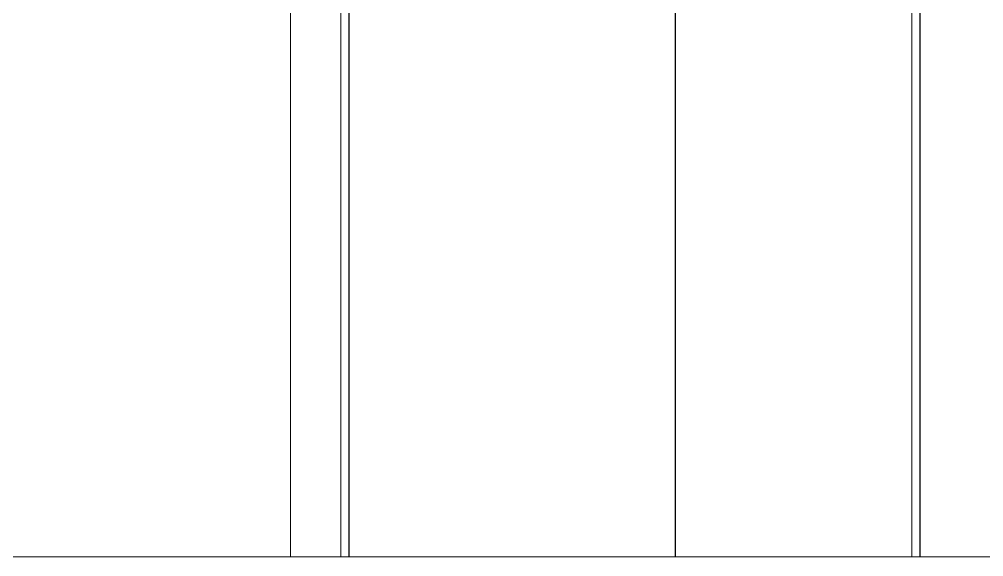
# Model space of a CAD drawing. Header units: millimetres. Extents: x 19901 to 56688, y 13732 to 29551.
# Drawn here: x 30675.1 to 31002.3, y 20711.8 to 20894.2 of the extents above; entities that cross this region are included whole.
import ezdxf

# ---------------------------------------------------------------- set-up
doc = ezdxf.new("R2010")
doc.units = ezdxf.units.MM
for name, color, linetype, lineweight in [('MURO', 1, 'Continuous', 25), ('vetro', 140, 'Continuous', 15), ('Wall', 7, 'Continuous', 20)]:
    doc.layers.add(name, color=color, linetype=linetype, lineweight=lineweight)

msp = doc.modelspace()

# ---------------------------------------------------------------- linework, layer by layer
at = {"layer": 'MURO'}
for p, q in [((30786.91, 21341.82), (30786.91, 20711.82)), ((30897.6, 21341.82), (30897.6, 20711.82)), ((30980.62, 21341.82), (30980.62, 20711.82))]:
    msp.add_line(p, q, dxfattribs=at)
at = {"layer": 'vetro'}
for p, q in [((30767.16, 20711.82), (30767.16, 21311.82)), ((30784.21, 21311.82), (30784.21, 20711.82)), ((30977.91, 21311.82), (30977.91, 20711.82))]:
    msp.add_line(p, q, dxfattribs=at)
at = {"layer": 'Wall'}
msp.add_line((30482.32, 20711.82), (33089.66, 20711.82), dxfattribs=at)

doc.saveas('drawing.dxf')
